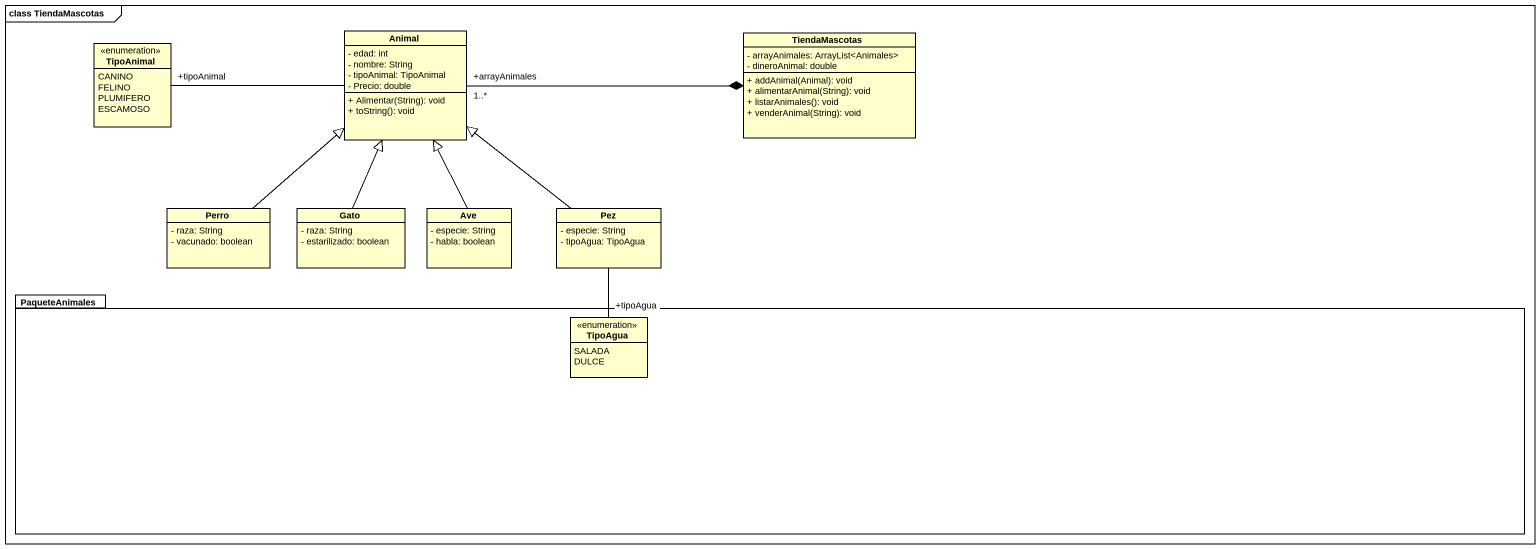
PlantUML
@startuml
mainframe class TiendaMascotas
hide circle
hide empty members
skinparam classAttributeIconSize 0
enum TipoAnimal {
  CANINO
  FELINO
  PLUMIFERO
  ESCAMOSO
}
class Animal {
  - edad: int
  - nombre: String
  - tipoAnimal: TipoAnimal
  - Precio: double
  + Alimentar(String): void
  + toString(): void
}
class TiendaMascotas {
  - arrayAnimales: ArrayList<Animales>
  - dineroAnimal: double
  + addAnimal(Animal): void
  + alimentarAnimal(String): void
  + listarAnimales(): void
  + venderAnimal(String): void
}
class Perro {
  - raza: String
  - vacunado: boolean
}
class Gato {
  - raza: String
  - estarilizado: boolean
}
class Ave {
  - especie: String
  - habla: boolean
}
class Pez {
  - especie: String
  - tipoAgua: TipoAgua
}
package PaqueteAnimales {
  enum TipoAgua {
    SALADA
    DULCE
  }
}
TipoAnimal "+tipoAnimal" -right- Animal
Animal "+arrayAnimales\n1..*" -right-* TiendaMascotas
Perro -up-|> Animal
Gato -up-|> Animal
Ave -up-|> Animal
Pez -up-|> Animal
TipoAgua "+tipoAgua" -up- Pez
@enduml
